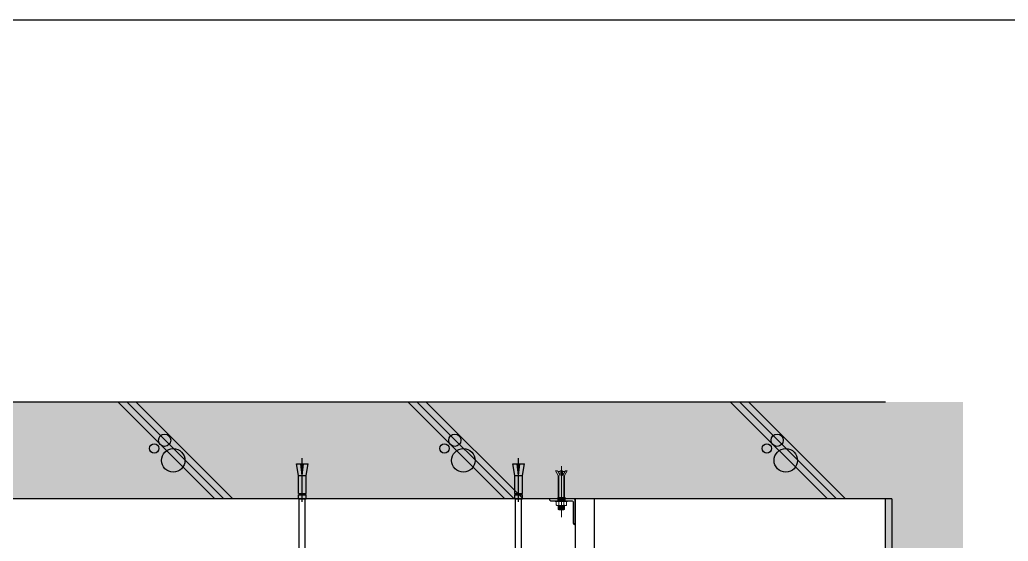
# Model space of a CAD drawing. Header units: millimetres. Extents: x -223175 to 287756, y -120611 to 352956.
# Drawn here: x 257786 to 259319, y 86740 to 87549 of the extents above; entities that cross this region are included whole.
import ezdxf

# ---------------------------------------------------------------- set-up
doc = ezdxf.new("R2010")
doc.units = ezdxf.units.MM
doc.header["$LTSCALE"] = 50
for name, color, linetype in [('+Detail-hat', 8, 'Continuous'), ('+Detail-line', 7, 'Continuous'), ('DE-251', 251, 'Continuous'), ('DETAIL', 7, 'Continuous'), ('ELE_1', 2, 'Continuous'), ('plus-타일hat', 251, 'Continuous'), ('인테리어분리선', 2, 'Continuous')]:
    doc.layers.add(name, color=color, linetype=linetype)
doc.layers.add('I-TEXT', color=7, linetype='Continuous', lineweight=0)

# ---------------------------------------------------------------- blocks, each defined once
blk = doc.blocks.new('A$C02406135')
at = {"layer": 'DE-251'}
for p, q in [((9, 0), (9, 67.6)), ((18, 58.9), (0, 58.9)), ((3, 40.9), (0, 58.9)), ((9, 40.9), (7, 58.9)), ((9, 40.9), (11, 58.9)), ((15, 40.9), (18, 58.9)), ((3, 12.9), (3, 40.9)), ((15, 40.9), (3, 40.9)), ((15, 12.9), (15, 40.9)), ((15, 12.9), (3, 12.9)), ((3, 4.9), (3, 10.9)), ((15, 10.9), (3, 10.9)), ((15, 4.9), (3, 4.9)), ((4, 10.9), (4, 12.9)), ((14, 10.9), (14, 12.9)), ((15, 4.9), (15, 10.9))]:
    blk.add_line(p, q, dxfattribs=at)
blk = doc.blocks.new('A$C19A672E3')
at = {"layer": 'I-TEXT', "color": 1}
blk.add_line((0, 25.3), (0, -53.5), dxfattribs=at)
at = {"layer": 'I-TEXT', "color": 8}
for p, q in [((9.6, 1.3), (-9.6, 1.3)), ((-9.6, 1.3), (-9.6, 0)), ((-9.6, 0), (9.6, 0)), ((-8, 6.4), (-8, 1.3)), ((7.2, 7.2), (-7.2, 7.2)), ((-5.6, 0), (-5.6, -4.8)), ((-4.8, 13.6), (-4, 14.4)), ((-4.8, 13.6), (-4.8, 7.2)), ((4.8, 13.6), (-4.8, 13.6)), ((4.8, 13.4), (-4.8, 13.4)), ((4.8, 12.6), (-4.8, 12.6)), ((4.8, 11.8), (-4.8, 11.8)), ((4.8, 11.1), (-4.8, 11.1)), ((4.8, 10.3), (-4.8, 10.3)), ((4.8, 9.5), (-4.8, 9.5)), ((4.8, 8.7), (-4.8, 8.7)), ((4.8, 7.9), (-4.8, 7.9)), ((-4.8, 0), (-4.8, -39.1)), ((-4, 14.4), (-4, 7.2)), ((4, 14.4), (-4, 14.4)), ((-4, 6.4), (-4, 1.3)), ((-4, 0), (-4, -39.1)), ((4, 14.4), (4, 7.2)), ((4.8, 13.6), (4, 14.4)), ((4, 6.4), (4, 1.3)), ((4, 0), (4, -39.1)), ((4.8, 13.6), (4.8, 7.2)), ((4.8, 0), (4.8, -39.1)), ((5.6, 0), (5.6, -4.8)), ((8, 6.4), (8, 1.3)), ((9.6, 1.3), (9.6, 0)), ((5.6, -0.8), (-5.6, -0.8)), ((5.6, -1.6), (-5.6, -1.6)), ((5.6, -2.4), (-5.6, -2.4)), ((5.6, -3.2), (-5.6, -3.2)), ((5.6, -4), (-5.6, -4)), ((-5.6, -4.8), (5.6, -4.8)), ((-4.8, -39.1), (-9, -46.2)), ((-1.9, -39.1), (-6.1, -46.2)), ((-5.4, -45.1), (-1.9, -45.1)), ((-1.9, -46.2), (-1.9, -39.1)), ((1.9, -39.1), (6.1, -46.2)), ((1.9, -46.2), (1.9, -39.1)), ((1.9, -45.1), (5.4, -45.1)), ((4.8, -39.1), (9, -46.2)), ((-9, -46.2), (-6.1, -46.2)), ((-1.9, -46.2), (1.9, -46.2)), ((6.1, -46.2), (9, -46.2))]:
    blk.add_line(p, q, dxfattribs=at)
for centre, start, end in [((-7.2, 6.4), 90, 180), ((-4.8, 6.4), 0, 90), ((-3.2, 6.4), 90, 180), ((3.2, 6.4), 0, 90), ((4.8, 6.4), 90, 180), ((7.2, 6.4), 0, 90)]:
    blk.add_arc(centre, 0.796, start, end, dxfattribs=at)

msp = doc.modelspace()

# ---------------------------------------------------------------- hatches: boundary and pattern name
at = {"layer": '+Detail-hat'}
h = msp.add_hatch(dxfattribs=at)
h.set_pattern_fill('AR-SAND', color=256, scale=2, angle=180, style=0)
h.set_pattern_definition([(37.5, (-182264.4788, -82172.2443), (-0.125986716, 3.853647538), [0, -3.04, 0, -3.4, 0, -3.25]), (7.5, (-182264.479, -82172.2443), (3.53955341, 5.64429213), [0, -1.64, 0, -2.74, 0, -1.05]), (327.5, (-182266.9388, -82172.2443), (6.228283724, 0.011318107), [0, -1, 0, -3.6, 0, -4.7]), (317.5, (-182266.939, -82172.2443), (6.01225321, 1.75535113), [0, -0.5, 0, -2.36, 0, -2.7])])
h.paths.add_polyline_path([(259128.6006, 86806.3049), (259138.6006, 86806.3049), (259138.6006, 86421.6889), (259138.6006, 85924.9845), (259128.6006, 85924.9845), (259128.6006, 86421.6889)])
at = {"layer": '+Detail-line'}
for points in [[(259248.6008, 86806.3049), (259248.6008, 86956.3049), (257281.5458, 86956.3049), (257281.5458, 86806.3049)], [(259248.6008, 86806.2736), (259248.6008, 85925.0103), (259138.6008, 85924.9587), (259138.6008, 86806.3361)]]:
    msp.add_hatch(color=254, dxfattribs=at).paths.add_polyline_path(points)

# ---------------------------------------------------------------- linework, layer by layer
at = {"layer": '+Detail-line', "color": 251}
for p, q in [((258088.427, 86806.3049), (257938.427, 86956.3049)), ((258102.4255, 86806.3049), (257952.4255, 86956.3049)), ((258116.4239, 86806.3049), (257966.4239, 86956.3049)), ((258538.427, 86806.3049), (258388.427, 86956.3049)), ((258552.4255, 86806.3049), (258402.4255, 86956.3049)), ((258566.4239, 86806.3049), (258416.4239, 86956.3049)), ((259038.427, 86806.3049), (258888.427, 86956.3049)), ((259052.4255, 86806.3049), (258902.4255, 86956.3049)), ((259066.4239, 86806.3049), (258916.4239, 86956.3049))]:
    msp.add_line(p, q, dxfattribs=at)
for centre, radius in [((258010.5678, 86896.9848), 9.4772), ((258460.5678, 86896.9848), 9.4772), ((258960.5678, 86896.9848), 9.4772), ((257994.54, 86884.3026), 7.2746), ((258023.9319, 86865.8274), 18.2089), ((258444.54, 86884.3026), 7.2746), ((258473.9319, 86865.8274), 18.2089), ((258944.54, 86884.3026), 7.2746), ((258973.9319, 86865.8274), 18.2089)]:
    msp.add_circle(centre, radius, dxfattribs=at)
msp.add_lwpolyline([(256416.9714, 87549.149), (261071.4562, 87549.149), (261071.4562, 79164.3507), (256416.9714, 79164.3507)], close=True)
at = {"layer": 'DETAIL', "color": 8, "linetype": 'Continuous'}
for p, q in [((258219.176, 86442.3962), (258219.176, 86806.3049)), ((258228.6303, 86442.3962), (258228.6303, 86806.3049)), ((258554.6602, 86442.3962), (258554.6602, 86806.3049)), ((258564.1146, 86442.3962), (258564.1146, 86806.3049))]:
    msp.add_line(p, q, dxfattribs=at)
at = {"layer": 'DETAIL', "color": 7}
msp.add_lwpolyline([(258644.4006, 86801.3049), (258644.4006, 86768.3049, 0.414213562), (258646.4006, 86766.3049), (258647.4006, 86766.3049), (258647.4006, 86804.3049, 0.414213562), (258645.4006, 86806.3049), (258607.4006, 86806.3049), (258607.4006, 86805.3049, 0.414213562), (258609.4006, 86803.3049), (258642.4006, 86803.3049, -0.414213562)], format="xyb", close=True, dxfattribs=at)
at = {"layer": 'DETAIL', "color": 5}
msp.add_lwpolyline([(258647.4006, 86806.3049), (258647.4006, 86307.9924), (258677.4006, 86307.9924), (258677.4006, 86806.3049)], dxfattribs=at)
at = {"layer": 'ELE_1'}
msp.add_line((259128.6006, 86956.3049), (257321.5458, 86956.3049), dxfattribs=at)
msp.add_lwpolyline([(259138.6008, 86806.3049), (257321.5458, 86806.3049), (257321.5458, 86956.3049)], dxfattribs=at)
at = {"layer": 'plus-타일hat', "color": 8}
msp.add_line((259128.6006, 85924.9845), (259128.6006, 86806.3049), dxfattribs=at)
at = {"layer": '인테리어분리선', "ltscale": 500}
msp.add_lwpolyline([(259138.6008, 86806.3049), (259138.6008, 85924.9845)], dxfattribs=at)

# ---------------------------------------------------------------- block references
at = {"layer": '+Detail-line', "linetype": 'Continuous', "ltscale": 100, "xscale": -1}
for p in [(258232.9801, 86801.4113), (258568.4643, 86801.4113)]:
    msp.add_blockref('A$C02406135', p, dxfattribs=at)
at = {"xscale": -1, "rotation": 180}
msp.add_blockref('A$C19A672E3', (258625.9376, 86803.3049), dxfattribs=at)

doc.saveas('drawing.dxf')
